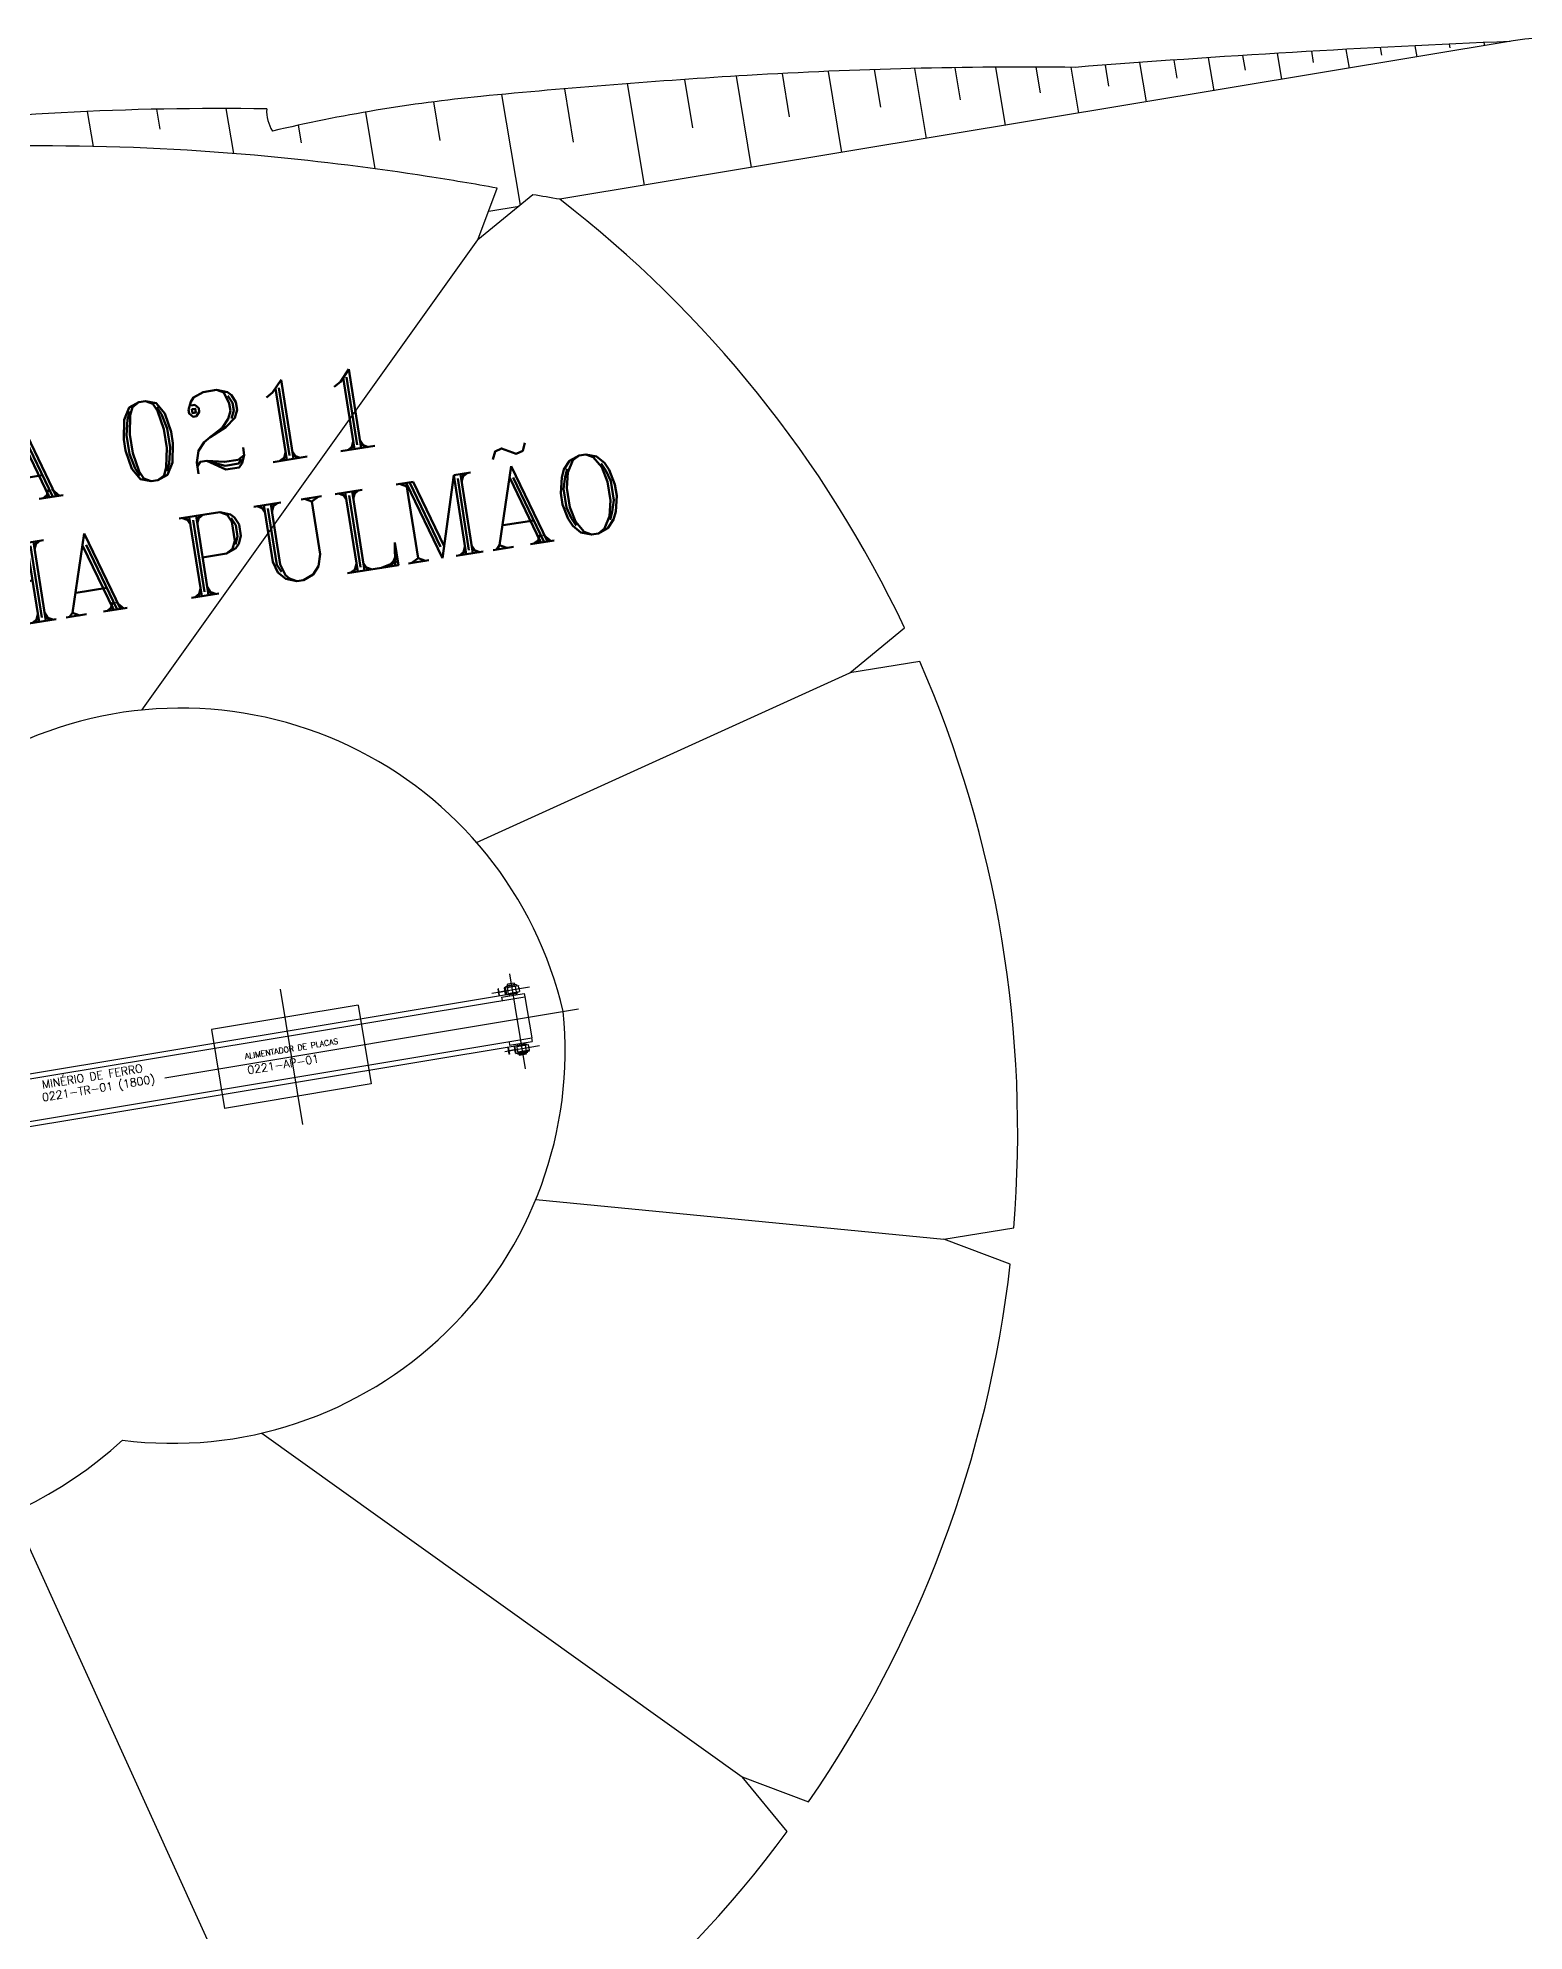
# Model space of a CAD drawing. Header units: millimetres. Extents: x -16232 to 52632, y -3739 to 20678.
# Drawn here: x 21988 to 22880, y 14484 to 15620 of the extents above; entities that cross this region are included whole.
import ezdxf
from ezdxf.enums import TextEntityAlignment as Align

# ---------------------------------------------------------------- set-up
doc = ezdxf.new("R2010")
doc.units = ezdxf.units.MM
doc.header["$LTSCALE"] = 300
doc.header["$MEASUREMENT"] = 0
doc.layers.add('CINZA-8', color=8, linetype='Continuous')
doc.styles.add('ROMANT', font='ROMANT', dxfattribs={"height": 0.2})

msp = doc.modelspace()

# ---------------------------------------------------------------- linework, layer by layer
at = {"layer": 'CINZA-8'}
for p, q in [((22873.16, 15617.963), (22300.953, 15522.974)), ((22855.452, 15616.995), (22855.771, 15615.077)), ((22669.455, 15606.503), (22671.261, 15595.625)), ((22690.081, 15607.91), (22693.367, 15588.117)), ((22710.717, 15609.256), (22712.192, 15600.372)), ((22731.364, 15610.543), (22733.968, 15594.857)), ((22752.02, 15611.769), (22753.144, 15604.998)), ((22772.687, 15612.935), (22774.569, 15601.597)), ((22793.363, 15614.041), (22794.116, 15609.504)), ((22814.049, 15615.086), (22815.17, 15608.337)), ((22834.746, 15616.07), (22835.108, 15613.888)), ((22375.873, 15594.856), (22380.674, 15565.931)), ((22406.829, 15596.865), (22415.927, 15542.061)), ((22434.382, 15598.434), (22438.688, 15572.494)), ((22461.979, 15599.737), (22470.061, 15551.047)), ((22489.62, 15600.771), (22493.374, 15578.156)), ((22513.843, 15601.455), (22520.813, 15559.472)), ((22538.101, 15601.932), (22541.299, 15582.668)), ((22562.393, 15602.201), (22568.18, 15567.335)), ((22586.719, 15602.261), (22589.292, 15586.764)), ((22607.598, 15602.146), (22612.165, 15574.637)), ((22628.232, 15603.509), (22630.349, 15590.758)), ((22648.838, 15605.036), (22652.766, 15581.377)), ((22266.113, 15585.861), (22277.142, 15519.423)), ((22303.789, 15589.278), (22309.107, 15557.245)), ((22341.521, 15592.355), (22351.642, 15531.389)), ((22017.487, 15575.661), (22020.969, 15554.687)), ((22058.981, 15577.023), (22060.96, 15565.103)), ((22100.633, 15577.432), (22105.113, 15550.442)), ((22184.43, 15575.28), (22190.073, 15541.284)), ((22225.131, 15581.416), (22228.991, 15558.161)), ((22144.019, 15567.392), (22145.757, 15556.925)), ((22258.36, 15515.904), (22276.53, 15518.92)), ((22050.11, 15216.557), (22251.887, 15498.66)), ((22251.081, 15137.102), (22475.059, 15238.823)), ((22133.177, 15049.223), (22146.657, 14968.021)), ((22260.268, 15046.679), (22282.893, 15050.435)), ((22264.207, 15049.419), (22263.937, 15049.374)), ((22264.611, 15045.314), (22263.937, 15049.374)), ((22264.881, 15045.359), (22264.207, 15049.419)), ((22268.4, 15045.943), (22267.726, 15050.003)), ((22267.997, 15050.048), (22267.74, 15050.006)), ((22267.963, 15050.251), (22269.346, 15050.481)), ((22268.704, 15045.785), (22267.963, 15050.251)), ((22268.234, 15050.296), (22268.975, 15045.83)), ((22268.769, 15050.826), (22275.013, 15051.862)), ((22268.841, 15050.397), (22268.769, 15050.826)), ((22269.346, 15050.481), (22270.087, 15046.015)), ((22269.378, 15050.287), (22276.217, 15051.422)), ((22276.271, 15051.097), (22269.432, 15049.962)), ((22269.47, 15051.406), (22274.162, 15052.184)), ((22269.545, 15050.954), (22269.47, 15051.406)), ((22273.734, 15052.809), (22269.674, 15052.135)), ((22269.786, 15051.458), (22269.674, 15052.135)), ((22270.74, 15058.279), (22280.196, 15001.316)), ((22273.846, 15052.132), (22273.734, 15052.809)), ((22274.162, 15052.184), (22274.237, 15051.733)), ((22274.951, 15047.43), (22274.394, 15050.786)), ((22275.013, 15051.862), (22275.116, 15051.24)), ((22276.217, 15051.422), (22276.271, 15051.097)), ((22276.511, 15049.654), (22276.271, 15051.097)), ((22276.799, 15049.702), (22276.511, 15049.654)), ((22276.6, 15049.112), (22276.889, 15049.16)), ((22276.6, 15049.112), (22276.828, 15047.741)), ((22276.889, 15049.16), (22276.799, 15049.702)), ((20612.213, 14767.733), (22280.115, 15044.612)), ((20641.723, 14775.757), (22272.694, 15046.505)), ((22179.97, 15039.607), (22092.001, 15025.004)), ((22179.97, 15039.607), (22187.833, 14992.24)), ((22264.527, 15047.491), (22268.046, 15048.075)), ((22264.561, 15047.288), (22268.08, 15047.872)), ((22264.881, 15045.359), (22264.611, 15045.314)), ((22266.095, 15044.37), (22279.629, 15046.617)), ((22266.095, 15044.37), (22266.432, 15042.34)), ((22268.413, 15045.946), (22268.4, 15045.943)), ((22268.671, 15045.988), (22268.413, 15045.946)), ((22268.704, 15045.785), (22270.087, 15046.015)), ((22269.582, 15045.931), (22275.825, 15046.967)), ((22269.989, 15046.606), (22276.828, 15047.741)), ((22270.358, 15046.06), (22270.396, 15045.83)), ((22270.396, 15045.83), (22275.088, 15046.609)), ((22270.709, 15045.882), (22270.83, 15045.156)), ((22274.775, 15046.557), (22274.895, 15045.831)), ((22275.088, 15046.609), (22275.05, 15046.839)), ((22275.825, 15046.967), (22275.727, 15047.558)), ((22276.828, 15047.741), (22276.828, 15047.741)), ((22279.629, 15046.617), (22279.966, 15044.587)), ((22280.115, 15044.612), (22284.224, 15019.861)), ((22063.956, 14996.012), (22312.297, 15037.238)), ((20616.322, 14742.982), (22284.224, 15019.861)), ((20646.842, 14744.923), (22277.813, 15015.671)), ((22092.001, 15025.004), (22099.864, 14977.636)), ((22267.993, 15011.805), (22288.734, 15015.248)), ((22270.541, 15017.59), (22270.878, 15015.56)), ((22270.878, 15015.56), (22284.412, 15017.806)), ((22273.804, 15015.064), (22275.187, 15015.293)), ((22273.804, 15015.064), (22274.4, 15011.477)), ((22274.546, 15010.598), (22273.804, 15015.064)), ((22274.816, 15010.643), (22274.075, 15015.109)), ((22274.682, 15015.209), (22280.925, 15016.246)), ((22275.928, 15010.827), (22275.187, 15015.293)), ((22275.285, 15014.702), (22282.124, 15015.838)), ((22275.42, 15015.568), (22280.111, 15016.347)), ((22275.458, 15015.338), (22275.42, 15015.568)), ((22275.733, 15015.62), (22275.612, 15016.346)), ((22279.798, 15016.295), (22279.678, 15017.021)), ((22280.111, 15016.347), (22280.149, 15016.117)), ((22280.248, 15015.526), (22280.805, 15012.17)), ((22280.925, 15016.246), (22281.023, 15015.655)), ((22282.352, 15014.466), (22282.124, 15015.838)), ((22282.124, 15015.838), (22282.124, 15015.838)), ((22284.075, 15019.837), (22284.412, 15017.806)), ((22270.049, 15014.232), (22269.778, 15014.187)), ((22269.778, 15014.187), (22270.452, 15010.127)), ((22270.049, 15014.232), (22270.723, 15010.172)), ((22270.369, 15012.303), (22273.887, 15012.887)), ((22270.402, 15012.1), (22273.921, 15012.684)), ((22270.723, 15010.172), (22270.452, 15010.127)), ((22273.581, 15014.818), (22273.567, 15014.816)), ((22273.581, 15014.818), (22273.567, 15014.816)), ((22273.567, 15014.816), (22274.241, 15010.756)), ((22273.838, 15014.861), (22273.581, 15014.818)), ((22273.838, 15014.861), (22273.581, 15014.818)), ((22274.512, 15010.801), (22274.255, 15010.758)), ((22274.512, 15010.801), (22274.255, 15010.758)), ((22274.546, 15010.598), (22275.928, 15010.827)), ((22275.423, 15010.743), (22275.494, 15010.315)), ((22275.494, 15010.315), (22281.738, 15011.351)), ((22282.681, 15012.481), (22275.842, 15011.346)), ((22275.896, 15011.021), (22282.735, 15012.156)), ((22276.27, 15010.444), (22276.345, 15009.992)), ((22276.345, 15009.992), (22281.037, 15010.771)), ((22276.661, 15010.045), (22276.773, 15009.368)), ((22280.833, 15010.042), (22276.773, 15009.368)), ((22280.721, 15010.719), (22280.833, 15010.042)), ((22281.037, 15010.771), (22280.962, 15011.222)), ((22281.738, 15011.351), (22281.635, 15011.974)), ((22282.352, 15014.466), (22282.641, 15014.514)), ((22282.73, 15013.973), (22282.442, 15013.925)), ((22282.442, 15013.925), (22282.681, 15012.481)), ((22282.641, 15014.514), (22282.73, 15013.973)), ((22282.735, 15012.156), (22282.681, 15012.481)), ((22187.833, 14992.24), (22099.864, 14977.636)), ((22286.631, 14922.951), (22531.462, 14899.054)), ((22122.112, 14782.823), (22410.424, 14576.605)), ((21972.978, 14735.278), (22144.378, 14357.874))]:
    msp.add_line(p, q, dxfattribs=at)
msp.add_lwpolyline([(22171.381, 14325.029, 0.12373706), (22437.428, 14543.76), (22410.424, 14576.605), (22450.232, 14561.662, 0.12373706), (22571.27, 14884.112), (22531.462, 14899.054), (22573.408, 14906.017, 0.12373706), (22517.005, 15245.786), (22475.059, 15238.823), (22507.904, 15265.826, 0.11843649), (22300.953, 15522.974, 0.00678253), (22284.731, 15525.663), (22251.887, 15498.66), (22263.516, 15529.641, 0.0061698), (22221.507, 15536.711, 0.01520608), (22125.835, 15548.642, 0.0223337), (21996.603, 15555.002, 0.01096913), (21937.915, 15553.98), (21922.973, 15514.172), (21916.533, 15552.966, 0.00492933), (21890.209, 15551.247, 0.04493324), (21659.56, 15512.958, 0.00203074), (21649.052, 15510.185)], format="xyb", dxfattribs=at)
for centre, radius, start, end in [((23159.199, 8578.346), 7045.199, 92.3416045, 94.4694547), ((22895.627, 15482.627), 137.189, 9.425385, 99.425384), ((22660.82, 11443.956), 4160.67, 93.409893, 95.616244), ((22581.556, 12774.238), 2828.028, 89.420025, 93.409893), ((22347.052, 14634.7), 954.535, 95.616244, 103.23456), ((22097.585, 13767.521), 1809.913, 89.12838, 96.932991), ((22148.677, 15576.132), 23.585, 177.34451, 211.28873), ((22073.605, 14982.091), 235.64, 13.151444, 116.171878), ((22280.769, 15050.083), 4.28, 185.750121, 193.100723), ((22068.589, 15012.304), 235.64, 262.678898, 5.699324), ((22286.611, 15014.895), 4.28, 185.750121, 193.100723), ((21869.244, 14963.689), 250.863, 246.401053, 312.449704)]:
    msp.add_arc(centre, radius, start, end, dxfattribs=at)

# ---------------------------------------------------------------- texts
at = {"layer": 'CINZA-8', "style": 'ROMANT', "width": 1.000511}
for s, height, rotation, p in [('AREA 0211', 48.016, 8.977183, (22014.432, 15371.569)), ('PILHA PULMÃO', 48.01604, 8.977183, (22091.639, 15316.463)), ('ALIMENTADOR DE PLACAS', 3.36112, 9.402865, (22140, 15013.39)), ('MINÉRIO DE FERRO', 4.8016, 9.402856, (22020.327, 14997.59)), ('0221-AP-01', 4.8016, 9.402856, (22134.979, 15004.019)), ('0221-TR-01 (1800)', 4.8016, 9.402856, (22024.244, 14989.416))]:
    msp.add_text(s, height=height, rotation=rotation, dxfattribs=at).set_placement(p, align=Align.MIDDLE)

doc.saveas('drawing.dxf')
